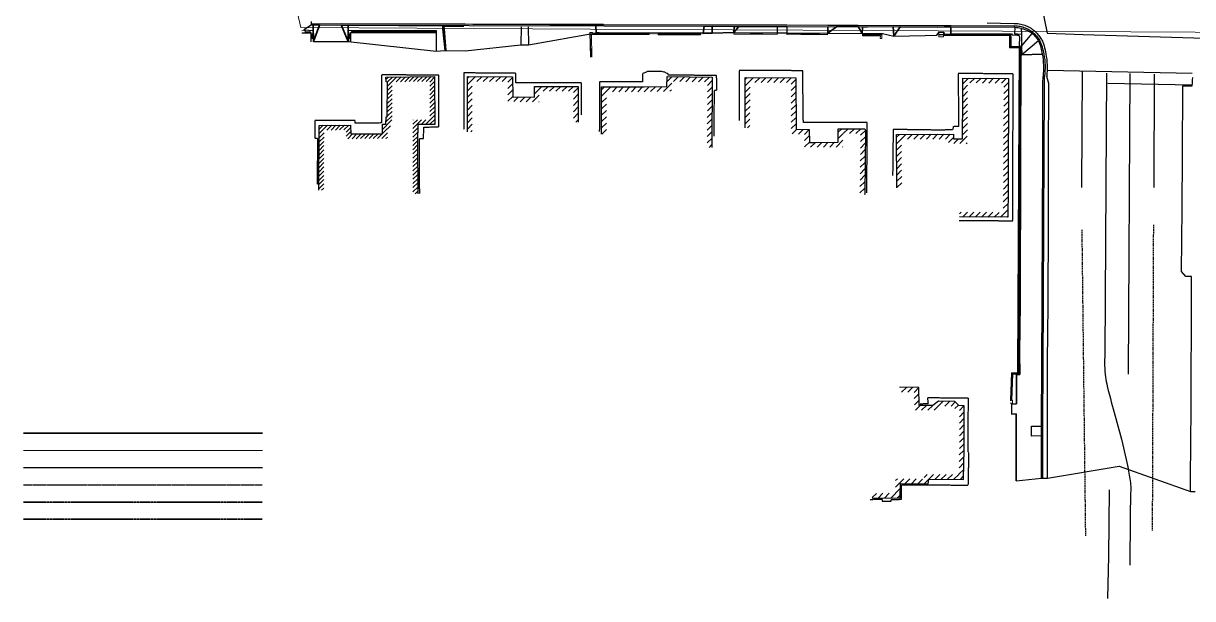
# Model space of a CAD drawing. Header units: feet. Extents: x 6436041 to 6436882, y 1883629 to 1884290.
# Drawn here: x 6436041.2 to 6436530.2, y 1883629.3 to 1883869.9 of the extents above; entities that cross this region are included whole.
import ezdxf
from ezdxf.lldxf.tags import DXFTag

# ---------------------------------------------------------------- set-up
doc = ezdxf.new("R2010")
doc.units = ezdxf.units.FT
doc.header["$MEASUREMENT"] = 0
for name, pattern in [('CENTER', [1, 0.625, -0.125, 0.125, -0.125]), ('DASHED', [0.75, 0.5, -0.25]), ('DASHED2', [0.375, 0.25, -0.125]), ('PHANTOM2', [1.25, 0.625, -0.125, 0.125, -0.125, 0.125, -0.125])]:
    doc.linetypes.add(name, pattern=pattern)
for name, color, linetype, lineweight in [('V-DETL-PATT-BLDG-', 253, 'Continuous', 13), ('VB-BNDY-PRCL-LINE-', 253, 'PHANTOM2', 35), ('VB-RWAY-CNTR-LINE-', 253, 'CENTER', 25), ('VB-RWAY-LINE-', 253, 'PHANTOM2', 35), ('VF-BLDG-LINE-', 253, 'Continuous', 25), ('VF-BLDG-OVHD-LINE-', 253, 'DASHED2', 25), ('VF-ELEC-OVHD-LINE-', 253, 'OVERHEADELECTRIC', 15), ('VF-FENC-LINE-', 253, 'FENCE', 25), ('VF-PVMT-EDGE-LINE-', 253, 'EDGEOFPAVEMENT', 35), ('VF-ROAD-DRIV-LINE-', 253, 'Continuous', 35), ('VF-ROAD-STRP-WHIT-DASH-LINE-', 253, 'DASHED', 25), ('VF-ROAD-STRP-WHIT-LINE-', 253, 'Continuous', 25), ('VF-ROAD-STRP-YELO-LINE-', 253, 'Continuous', 25), ('VF-SSWR-GEOP-LINE-QLB-', 253, 'SEWER', 15), ('VF-TOPO-CONC-EDGE-LINE-', 253, 'Continuous', 25), ('VF-TOPO-CONC-GTFL-LINE-', 253, 'Continuous', 25), ('VF-TOPO-CONC-LIPG-LINE-', 253, 'Continuous', 25), ('VF-TOPO-CONC-SWLK-LINE-', 253, 'Continuous', 25), ('VF-TOPO-CONC-TBCB-LINE-', 253, 'Continuous', 25), ('VF-TOPO-CONC-TBWK-LINE-', 253, 'Continuous', 35), ('VF-TOPO-CONC-WALL-LINE-', 253, 'Continuous', 9)]:
    doc.layers.add(name, color=color, linetype=linetype, lineweight=lineweight)
doc.layers.add('VF-TINN-DSRF-BNDY-', color=253, linetype='Continuous', lineweight=25, plot=False)
doc.styles.get("Standard").update_dxf_attribs({"font": 'arial.ttf'})
tags = doc.linetypes.add('EDGEOFPAVEMENT', pattern='A,1,-0.03,["EP",Standard,S=0.08,R=0,X=0,Y=-0.04],-0.16,1', length=2.19).pattern_tags.tags
tags[6] = DXFTag(74, 10)
tags = doc.linetypes.add('FENCE', pattern='A,0.5,-0.03,["X",Standard,S=0.08,R=0,X=0,Y=-0.04],-0.08,0.5', length=1.11).pattern_tags.tags
tags[6] = DXFTag(74, 10)
tags = doc.linetypes.add('OVERHEADELECTRIC', pattern='A,1,-0.03,["OE",Standard,S=0.08,R=0,X=0,Y=-0.04],-0.16,1', length=2.19).pattern_tags.tags
tags[6] = DXFTag(74, 10)
tags = doc.linetypes.add('SEWER', pattern='A,1,-0.03,["SS",Standard,S=0.08,R=0,X=0,Y=-0.04],-0.16,1', length=2.19).pattern_tags.tags
tags[6] = DXFTag(74, 10)
pattern_1 = [(45, (0, 0), (-1.3258252147, 1.3258252147), [])]

msp = doc.modelspace()

# ---------------------------------------------------------------- hatches: boundary and pattern name
at = {"layer": 'V-DETL-PATT-BLDG-'}
h = msp.add_hatch(color=256, dxfattribs=at)
h.dxf.hatch_style = 1
h.paths.add_polyline_path([(6436325.52, 1883865.85), (6436325.52, 1883865.18), (6436282.03, 1883865.22), (6436282.04, 1883865.89)])
h = msp.add_hatch(dxfattribs=at)
h.set_pattern_fill('ANSI31', color=256, scale=10)
h.set_pattern_definition([(45, (0, 0), (-0.88388347648, 0.88388347648), [])])
h.paths.add_polyline_path([(6436166.91, 1883825.24), (6436176.08, 1883825.3), (6436176.19, 1883821.64), (6436193.41, 1883821.68), (6436193.38, 1883825.8), (6436194.59, 1883825.85), (6436194.75, 1883828.94), (6436195.33, 1883829.01), (6436195.39, 1883845.44), (6436211.15, 1883845.59), (6436211.2, 1883829.57), (6436204.13, 1883829.5), (6436204.06, 1883820.26), (6436204.12, 1883798.55), (6436206.12, 1883798.55), (6436206.06, 1883820.26), (6436206.12, 1883827.52), (6436213.21, 1883827.58), (6436213.15, 1883847.61), (6436192.77, 1883847.42), (6436192.87, 1883845.38), (6436193.39, 1883845.22), (6436193.33, 1883830.8), (6436192.84, 1883830.74), (6436192.69, 1883827.78), (6436191.37, 1883827.73), (6436191.39, 1883823.68), (6436178.13, 1883823.64), (6436178.03, 1883827.32), (6436164.92, 1883827.23), (6436164.79, 1883800.09), (6436166.79, 1883800.08)])
h = msp.add_hatch(dxfattribs=at)
h.set_pattern_fill('ANSI31', color=256, scale=15)
h.set_pattern_definition(pattern_1)
h.paths.add_polyline_path([(6436273.27, 1883843.48), (6436254.87, 1883843.5), (6436254.9, 1883839), (6436245.82, 1883839.14), (6436245.72, 1883847.54), (6436226.89, 1883847.6), (6436226.86, 1883824.46), (6436228.86, 1883824.46), (6436228.88, 1883845.6), (6436243.75, 1883845.55), (6436243.84, 1883837.17), (6436256.92, 1883836.97), (6436256.88, 1883841.49), (6436271.26, 1883841.48), (6436271.2, 1883828.56), (6436273.2, 1883828.55)])
h = msp.add_hatch(dxfattribs=at)
h.set_pattern_fill('ANSI31', color=256, scale=15)
h.set_pattern_definition(pattern_1)
h.paths.add_polyline_path([(6436329.31, 1883847.32), (6436310.41, 1883847.61), (6436310.3, 1883843.44), (6436300.86, 1883843.27), (6436283.01, 1883843.28), (6436282.99, 1883823.52), (6436284.99, 1883823.51), (6436285.01, 1883841.28), (6436300.88, 1883841.27), (6436312.26, 1883841.48), (6436312.36, 1883845.58), (6436327.3, 1883845.35), (6436327.16, 1883818.03), (6436329.16, 1883818.02)])
h = msp.add_hatch(dxfattribs=at)
h.set_pattern_fill('ANSI31', color=256, scale=15)
h.set_pattern_definition(pattern_1)
h.paths.add_polyline_path([(6436345.1, 1883845.19), (6436362.28, 1883845.09), (6436362.36, 1883823.63), (6436367.84, 1883823.52), (6436367.91, 1883818.06), (6436372, 1883818.11), (6436383.91, 1883818.13), (6436383.95, 1883823.78), (6436391.33, 1883823.77), (6436391.03, 1883798.26), (6436393.03, 1883798.23), (6436393.35, 1883825.25), (6436393.06, 1883825.77), (6436381.97, 1883825.79), (6436381.93, 1883820.13), (6436371.99, 1883820.11), (6436369.89, 1883820.09), (6436369.82, 1883825.48), (6436364.35, 1883825.59), (6436364.27, 1883847.08), (6436343.11, 1883847.2), (6436343.05, 1883826.15), (6436345.05, 1883826.15)])
h = msp.add_hatch(dxfattribs=at)
h.set_pattern_fill('ANSI31', color=256, scale=15)
h.set_pattern_definition(pattern_1)
h.paths.add_polyline_path([(6436453.03, 1883800.47), (6436453.24, 1883846.86), (6436434.08, 1883846.99), (6436434.1, 1883838.54), (6436433.95, 1883821.55), (6436430.18, 1883821.62), (6436430.25, 1883823.49), (6436406.4, 1883823.44), (6436406.55, 1883801.02), (6436408.55, 1883801.03), (6436408.42, 1883821.44), (6436428.17, 1883821.48), (6436428.1, 1883819.65), (6436435.93, 1883819.52), (6436436.1, 1883838.53), (6436436.08, 1883844.98), (6436451.23, 1883844.88), (6436451.03, 1883800.48), (6436450.96, 1883790.81), (6436432.68, 1883790.93), (6436432.66, 1883788.93), (6436452.94, 1883788.8)])
h = msp.add_hatch(dxfattribs=at)
h.set_pattern_fill('ANSI31', color=256, scale=15)
h.set_pattern_definition(pattern_1)
h.paths.add_polyline_path([(6436407.95, 1883677.4), (6436419.63, 1883677.23), (6436419.83, 1883679.23), (6436434.23, 1883679.13), (6436434.41, 1883679.25), (6436434.65, 1883691.44), (6436434.71, 1883709.85), (6436432.36, 1883710.04), (6436430.69, 1883711.74), (6436423.89, 1883711.85), (6436421.53, 1883710.07), (6436415.81, 1883710.1), (6436415.69, 1883717.51), (6436407.69, 1883717.65), (6436407.65, 1883715.65), (6436413.72, 1883715.54), (6436413.85, 1883708.1), (6436422.19, 1883708.07), (6436424.54, 1883709.84), (6436429.84, 1883709.75), (6436431.46, 1883708.11), (6436432.71, 1883708.01), (6436432.65, 1883691.46), (6436432.45, 1883681.14), (6436418.01, 1883681.24), (6436417.82, 1883679.26), (6436405.99, 1883679.43), (6436405.87, 1883673.33), (6436396.19, 1883673.28), (6436396.2, 1883671.28), (6436407.83, 1883671.35)])

# ---------------------------------------------------------------- linework, layer by layer
at = {"layer": 'VB-BNDY-PRCL-LINE-'}
msp.add_line((6436041.16, 1883669.66), (6436141.16, 1883669.66), dxfattribs=at)
at = {"layer": 'VB-RWAY-CNTR-LINE-'}
msp.add_line((6436041.16, 1883676.86), (6436141.16, 1883676.86), dxfattribs=at)
at = {"layer": 'VB-RWAY-LINE-'}
msp.add_line((6436041.16, 1883662.46), (6436141.16, 1883662.46), dxfattribs=at)
at = {"layer": 'VF-BLDG-LINE-'}
for points in [[(6436164.79, 1883800.09), (6436164.92, 1883827.23), (6436178.03, 1883827.32), (6436178.13, 1883823.64), (6436191.39, 1883823.68), (6436191.37, 1883827.73), (6436192.69, 1883827.78), (6436192.84, 1883830.74), (6436193.33, 1883830.8), (6436193.39, 1883845.22), (6436192.87, 1883845.38), (6436192.77, 1883847.42), (6436213.15, 1883847.61), (6436213.21, 1883827.58), (6436206.12, 1883827.52), (6436206.06, 1883820.26), (6436206.12, 1883798.55)], [(6436226.86, 1883824.46), (6436226.89, 1883847.6), (6436245.72, 1883847.54), (6436245.82, 1883839.14), (6436254.9, 1883839), (6436254.87, 1883843.5), (6436273.27, 1883843.48), (6436273.2, 1883828.55)], [(6436282.99, 1883823.52), (6436283.01, 1883843.28), (6436300.86, 1883843.27), (6436310.3, 1883843.44), (6436310.41, 1883847.61), (6436329.31, 1883847.32), (6436329.16, 1883818.02)], [(6436343.05, 1883826.15), (6436343.11, 1883847.2), (6436364.27, 1883847.08), (6436364.35, 1883825.59), (6436369.82, 1883825.48), (6436369.89, 1883820.09), (6436371.99, 1883820.11), (6436381.93, 1883820.13), (6436381.97, 1883825.79), (6436393.06, 1883825.77), (6436393.35, 1883825.25), (6436393.03, 1883798.23)], [(6436406.55, 1883801.02), (6436406.4, 1883823.44), (6436430.25, 1883823.49), (6436430.18, 1883821.62), (6436433.95, 1883821.55), (6436434.1, 1883838.54), (6436434.08, 1883846.99), (6436453.24, 1883846.86), (6436453.03, 1883800.47), (6436452.94, 1883788.8), (6436432.66, 1883788.93)], [(6436396.2, 1883671.28), (6436407.83, 1883671.35), (6436407.95, 1883677.4), (6436419.63, 1883677.23), (6436419.83, 1883679.23), (6436434.23, 1883679.13), (6436434.41, 1883679.25), (6436434.65, 1883691.44), (6436434.71, 1883709.85), (6436432.36, 1883710.04), (6436430.69, 1883711.74), (6436423.89, 1883711.85), (6436421.53, 1883710.07), (6436415.81, 1883710.1), (6436415.69, 1883717.51), (6436407.69, 1883717.65)]]:
    msp.add_lwpolyline(points, dxfattribs=at)
at = {"layer": 'VF-BLDG-OVHD-LINE-', "ltscale": 0.6, "flags": 128}
for points in [[(6436206.91, 1883798.7), (6436206.88, 1883821.72), (6436208.52, 1883821.69), (6436208.65, 1883826.5), (6436214.91, 1883826.58), (6436214.88, 1883848.19), (6436190.88, 1883848.36), (6436190.89, 1883828.21), (6436179.92, 1883828.17), (6436179.86, 1883829.26), (6436163, 1883829.26), (6436163.05, 1883821.87), (6436164.16, 1883821.82), (6436164.05, 1883802.45)], [(6436274.62, 1883831.63), (6436274.64, 1883844.98), (6436247.19, 1883845.05), (6436247.17, 1883849.06), (6436225.41, 1883849.14), (6436225.43, 1883825.45)], [(6436330.09, 1883822.69), (6436330.18, 1883841.97), (6436331.17, 1883841.91), (6436331.12, 1883848.04), (6436310.89, 1883848.27), (6436310.94, 1883848.68), (6436308.84, 1883849.67), (6436302.35, 1883849.81), (6436300.18, 1883848.86), (6436300.13, 1883845.39), (6436295.64, 1883845.36), (6436282.13, 1883845.38), (6436282.12, 1883840.53), (6436282.05, 1883824.6)], [(6436393.93, 1883798.93), (6436394.12, 1883828.4), (6436367.39, 1883828.4), (6436367.11, 1883850.08), (6436340.58, 1883850.18), (6436340.5, 1883829.26)], [(6436432.55, 1883787.44), (6436454.97, 1883787.32), (6436455.13, 1883847.79), (6436455.13, 1883848.77), (6436454.18, 1883848.77), (6436432.1, 1883848.91), (6436432.35, 1883826.76), (6436430.01, 1883826.67), (6436429.93, 1883825.42), (6436425.23, 1883825.22), (6436404.88, 1883825.5), (6436404.88, 1883820.1), (6436404.72, 1883806.21)], [(6436395.34, 1883670.76), (6436400.45, 1883670.87), (6436400.32, 1883669.96), (6436404.11, 1883670.06), (6436404.07, 1883670.74), (6436408.46, 1883670.8), (6436408.48, 1883676.82), (6436411.14, 1883676.82), (6436422.76, 1883676.87), (6436436.19, 1883676.68), (6436436.39, 1883677.09), (6436436.42, 1883678.78), (6436436.65, 1883689.87), (6436436.26, 1883691.13), (6436436.43, 1883713.14), (6436419.28, 1883713.19), (6436419.56, 1883710.72), (6436416.11, 1883710.63)]]:
    msp.add_lwpolyline(points, dxfattribs=at)
at = {"layer": 'VF-ELEC-OVHD-LINE-'}
msp.add_line((6436041.16, 1883691.26), (6436141.16, 1883691.26), dxfattribs=at)
at = {"layer": 'VF-ELEC-OVHD-LINE-', "ltscale": 0.6, "elevation": 705.9}
msp.add_lwpolyline([(6436146.56, 1883913.86), (6436157.19, 1883868.15), (6436278.4, 1883867.48), (6436396.92, 1883866.88), (6436558.12, 1883866.06), (6436786.81, 1883865.28), (6436787.01, 1884045.29)], dxfattribs=at)
at = {"layer": 'VF-FENC-LINE-'}
msp.add_line((6436041.16, 1883684.06), (6436141.16, 1883684.06), dxfattribs=at)
at = {"layer": 'VF-PVMT-EDGE-LINE-'}
for p, q in [((6436429.07, 1883868.45), (6436429.06, 1883865.48)), ((6436041.16, 1883698.46), (6436141.16, 1883698.46))]:
    msp.add_line(p, q, dxfattribs=at)
for points in [[(6436225.35, 1883868.72), (6436218.31, 1883868.66), (6436217.05, 1883868.65)], [(6436217.05, 1883868.65), (6436217.11, 1883867.62), (6436217.91, 1883858.56)]]:
    msp.add_lwpolyline(points, dxfattribs=at)
at = {"layer": 'VF-ROAD-DRIV-LINE-'}
for p, q in [((6436162.44, 1883862.23, 667.54), (6436162.33, 1883869.11, 667.04)), ((6436165.02, 1883869.08, 666.62), (6436162.44, 1883862.23, 667.54)), ((6436174.23, 1883868.99), (6436176.96, 1883862.26, 667.38)), ((6436176.96, 1883862.26, 667.38), (6436176.96, 1883868.98, 667.38))]:
    msp.add_line(p, q, dxfattribs=at)
for points in [[(6436325.85, 1883868.65), (6436325.52, 1883865.85), (6436329.3, 1883865.81), (6436329.24, 1883868.68)], [(6436338.42, 1883868.63), (6436338.36, 1883866.13), (6436340.36, 1883868.64)], [(6436377.63, 1883868.48), (6436377.63, 1883865.74), (6436381.35, 1883868.59)], [(6436390.27, 1883868.57), (6436392.01, 1883865.62), (6436392.14, 1883868.45)], [(6436404.93, 1883868.51), (6436405.17, 1883864.55), (6436407.86, 1883868.43)]]:
    msp.add_lwpolyline(points, dxfattribs=at)
at = {"layer": 'VF-ROAD-STRP-WHIT-DASH-LINE-'}
for p, q in [((6436485.5, 1883655.5), (6436483.98, 1883783.73)), ((6436513.78, 1883785.58), (6436513.3, 1883657.81))]:
    msp.add_line(p, q, dxfattribs=at)
at = {"layer": 'VF-ROAD-STRP-WHIT-LINE-'}
for p, q in [((6436530, 1883848.88), (6436469.44, 1883850.19)), ((6436483.8, 1883801.22), (6436484.16, 1883849.55)), ((6436503.96, 1883848.89), (6436503.28, 1883723.17)), ((6436514.12, 1883801.23), (6436514.26, 1883848.63)), ((6436529.82, 1883844.07), (6436494.72, 1883844.75))]:
    msp.add_line(p, q, dxfattribs=at)
msp.add_lwpolyline([(6436448.56, 1883967.94), (6436453.3, 1883944.64), (6436459.99, 1883911.44), (6436469.31, 1883865.83), (6436484.43, 1883865.29), (6436535.31, 1883863.75), (6436537.54, 1883880.55), (6436539.6, 1883901.56), (6436541.27, 1883918.13)], dxfattribs=at)
at = {"layer": 'VF-ROAD-STRP-YELO-LINE-'}
for points in [[(6436494.15, 1883849.05), (6436493.5, 1883731.56), (6436493.43, 1883730.36), (6436493.39, 1883729.16), (6436493.38, 1883727.95), (6436493.39, 1883726.75), (6436493.44, 1883725.55), (6436493.53, 1883724.34), (6436493.64, 1883723.15), (6436493.78, 1883721.95), (6436493.92, 1883721), (6436494.09, 1883720.06), (6436494.28, 1883719.12), (6436494.49, 1883718.18), (6436494.94, 1883716.31), (6436495.41, 1883714.45), (6436495.78, 1883712.99), (6436496.17, 1883711.53), (6436496.57, 1883710.07), (6436496.99, 1883708.62), (6436500.41, 1883696.02), (6436502.4, 1883687.42), (6436502.68, 1883686.19), (6436502.94, 1883684.97), (6436503.19, 1883683.74), (6436503.41, 1883682.5), (6436503.71, 1883680.92), (6436503.98, 1883679.33), (6436504.1, 1883678.53), (6436504.2, 1883677.73), (6436504.28, 1883676.93), (6436504.32, 1883676.13), (6436504.33, 1883675.5), (6436504.32, 1883674.88), (6436504.31, 1883674.25), (6436504.28, 1883673.63), (6436504.02, 1883663.14), (6436503.93, 1883643.24)], [(6436495.29, 1883674.75), (6436495.03, 1883647.04), (6436494.66, 1883629.26)]]:
    msp.add_lwpolyline(points, dxfattribs=at)
at = {"layer": 'VF-SSWR-GEOP-LINE-QLB-', "ltscale": 0.6}
msp.add_lwpolyline([(6436110.65, 1883900.56), (6436398.89, 1883900.53, -0.143742), (6436590.3, 1883852.16)], format="xyb", dxfattribs=at)
at = {"layer": 'VF-TINN-DSRF-BNDY-'}
msp.add_lwpolyline([(6436161.57, 1883870.65), (6436161.46, 1883869.7), (6436161.54, 1883869.12), (6436158.43, 1883867.19), (6436162.36, 1883866.85), (6436162.44, 1883862.23), (6436176.96, 1883862.26), (6436213.74, 1883858.25), (6436217.48, 1883858.51), (6436217.91, 1883858.56), (6436225.95, 1883858.33), (6436249.29, 1883860.87), (6436252.47, 1883860.86), (6436280.67, 1883865.89), (6436282.04, 1883865.89), (6436325.52, 1883865.85), (6436329.3, 1883865.81), (6436338.36, 1883866.13), (6436356.38, 1883865.95), (6436360.58, 1883865.92), (6436377.63, 1883865.74), (6436392.01, 1883865.62), (6436400.52, 1883865.67), (6436405.17, 1883864.55), (6436418.37, 1883864.86), (6436423.21, 1883864.99), (6436424.18, 1883866.22), (6436426.1, 1883866.26), (6436426.3, 1883865.41), (6436429.06, 1883865.48), (6436454.45, 1883865.48), (6436454.75, 1883865.02), (6436456.98, 1883864.96), (6436457.61, 1883864.67), (6436457.73, 1883864.14), (6436457.7, 1883860.59), (6436458.22, 1883860.3), (6436458.34, 1883856.77), (6436458.16, 1883814.21), (6436458.07, 1883752.57), (6436457.74, 1883732.15), (6436457.89, 1883722.97), (6436456.52, 1883722.86), (6436456.56, 1883715.34), (6436456.58, 1883710.7), (6436454.47, 1883710.58), (6436454.44, 1883706.35), (6436456.42, 1883706.59), (6436456.45, 1883678.53), (6436466.98, 1883679.71), (6436467.55, 1883679.69), (6436469.49, 1883679.62), (6436499.43, 1883684.67), (6436529.31, 1883674.04), (6436531.33, 1883674.03)], dxfattribs=at)
at = {"layer": 'VF-TOPO-CONC-EDGE-LINE-'}
for p, q in [((6436249.33, 1883868.4), (6436249.29, 1883860.87)), ((6436252.31, 1883868.42), (6436252.47, 1883860.86)), ((6436356.38, 1883868.57), (6436356.38, 1883865.95)), ((6436360.58, 1883865.92), (6436360.58, 1883868.52)), ((6436458.53, 1883867.81), (6436458.56, 1883865.37)), ((6436458.69, 1883860.38), (6436463.11, 1883865.64)), ((6436467.29, 1883856.96), (6436458.78, 1883856.78))]:
    msp.add_line(p, q, dxfattribs=at)
for points in [[(6436455.79, 1883868.24), (6436455.75, 1883865.52), (6436456.9, 1883865.45), (6436458.56, 1883865.37), (6436458.69, 1883860.38), (6436458.78, 1883856.78), (6436458.34, 1883856.77)], [(6436465.69, 1883862.51), (6436458.78, 1883856.78), (6436467.29, 1883856.96)], [(6436467, 1883697.29), (6436462.8, 1883697.23), (6436462.81, 1883701.35), (6436466.98, 1883701.33)]]:
    msp.add_lwpolyline(points, dxfattribs=at)
at = {"layer": 'VF-TOPO-CONC-GTFL-LINE-'}
for points in [[(6436283.86, 1883869.42), (6436261.34, 1883869.39), (6436229.2, 1883869.46), (6436225.89, 1883869.52), (6436218.3, 1883869.53), (6436215.16, 1883869.49), (6436198.14, 1883869.54), (6436177.16, 1883869.58), (6436174.27, 1883869.64), (6436164.96, 1883869.61), (6436161.46, 1883869.7)], [(6436283.86, 1883869.42), (6436329.2, 1883869.28), (6436338.49, 1883869.25), (6436340.53, 1883869.28), (6436342.91, 1883869.3), (6436360.43, 1883869.24), (6436377.67, 1883869.11), (6436381.18, 1883869.09), (6436390.3, 1883869.08), (6436407.77, 1883869.03), (6436423.33, 1883868.93), (6436426.29, 1883869.03), (6436429.16, 1883869.06), (6436455.4, 1883868.91), (6436455.93, 1883868.91), (6436456.47, 1883868.88), (6436457, 1883868.83), (6436457.54, 1883868.75), (6436458.07, 1883868.65), (6436458.6, 1883868.52), (6436459.13, 1883868.37), (6436459.65, 1883868.2), (6436460.16, 1883868.01), (6436460.66, 1883867.79), (6436461.15, 1883867.56), (6436461.63, 1883867.3), (6436462.1, 1883867.03), (6436462.55, 1883866.73), (6436462.98, 1883866.42), (6436463.4, 1883866.09), (6436463.79, 1883865.74), (6436464.17, 1883865.38), (6436464.54, 1883865), (6436464.88, 1883864.6), (6436465.21, 1883864.19), (6436465.53, 1883863.76), (6436465.82, 1883863.33), (6436466.1, 1883862.88), (6436466.29, 1883862.55), (6436466.47, 1883862.21), (6436466.63, 1883861.86), (6436466.78, 1883861.51), (6436467.05, 1883860.79), (6436467.28, 1883860.05), (6436467.47, 1883859.3), (6436467.65, 1883858.54), (6436467.96, 1883857.03), (6436468.16, 1883855.88), (6436468.32, 1883854.72), (6436468.42, 1883853.56), (6436468.48, 1883852.39), (6436468.48, 1883851.21), (6436468.44, 1883850.04), (6436468.35, 1883848.88), (6436468.21, 1883847.72)], [(6436467.72, 1883728.49), (6436467.86, 1883752.55), (6436467.94, 1883787.88), (6436468.11, 1883813.98), (6436468.23, 1883844.73), (6436468.21, 1883847.72)], [(6436467.55, 1883679.69), (6436467.57, 1883701.2), (6436467.72, 1883728.49)]]:
    msp.add_lwpolyline(points, dxfattribs=at)
at = {"layer": 'VF-TOPO-CONC-LIPG-LINE-'}
for points in [[(6436444.2, 1883870.05), (6436455.41, 1883869.84), (6436455.98, 1883869.84), (6436456.56, 1883869.81), (6436457.13, 1883869.76), (6436457.71, 1883869.68), (6436458.28, 1883869.57), (6436458.85, 1883869.43), (6436459.41, 1883869.28), (6436459.97, 1883869.09), (6436460.52, 1883868.89), (6436461.06, 1883868.66), (6436461.59, 1883868.4), (6436462.11, 1883868.13), (6436462.61, 1883867.83), (6436463.09, 1883867.52), (6436463.55, 1883867.18), (6436464, 1883866.82), (6436464.4, 1883866.46), (6436464.79, 1883866.09), (6436465.16, 1883865.7), (6436465.52, 1883865.29), (6436465.85, 1883864.87), (6436466.18, 1883864.44), (6436466.48, 1883863.99), (6436466.77, 1883863.54), (6436466.98, 1883863.18), (6436467.17, 1883862.81), (6436467.35, 1883862.44), (6436467.51, 1883862.06), (6436467.81, 1883861.28), (6436468.06, 1883860.48), (6436468.27, 1883859.66), (6436468.46, 1883858.84), (6436468.8, 1883857.2), (6436469.01, 1883856.03), (6436469.17, 1883854.84), (6436469.29, 1883853.65), (6436469.36, 1883852.46), (6436469.38, 1883851.26), (6436469.35, 1883850.07), (6436469.28, 1883848.88), (6436469.16, 1883847.69)], [(6436469.56, 1883728.53), (6436469.72, 1883752.07), (6436469.9, 1883787.89), (6436469.93, 1883813.99), (6436470.12, 1883844.79), (6436469.16, 1883847.69)], [(6436529.56, 1883720.84), (6436529.71, 1883744.24), (6436529.73, 1883764.01), (6436527.39, 1883764.04), (6436525.48, 1883766.09), (6436525.8, 1883792.34), (6436525.9, 1883814.74), (6436526.07, 1883843.72), (6436530.04, 1883843.73), (6436530.09, 1883844.9), (6436530.19, 1883846.07), (6436530.34, 1883847.23)], [(6436469.49, 1883679.62), (6436469.52, 1883701.28), (6436469.56, 1883728.53)], [(6436529.31, 1883674.04), (6436529.39, 1883699.71), (6436529.57, 1883703.63), (6436529.56, 1883720.84)]]:
    msp.add_lwpolyline(points, dxfattribs=at)
at = {"layer": 'VF-TOPO-CONC-SWLK-LINE-'}
for points in [[(6436158.43, 1883867.19), (6436162.36, 1883866.85), (6436162.44, 1883862.23), (6436176.96, 1883862.26), (6436176.97, 1883866.86), (6436205.03, 1883866.98), (6436213.75, 1883866.94), (6436213.74, 1883858.25)], [(6436454.47, 1883710.58), (6436456.58, 1883710.7), (6436456.56, 1883715.34), (6436456.52, 1883722.86), (6436457.89, 1883722.97)], [(6436456.45, 1883678.53), (6436456.42, 1883706.59), (6436454.44, 1883706.35)]]:
    msp.add_lwpolyline(points, dxfattribs=at)
at = {"layer": 'VF-TOPO-CONC-TBCB-LINE-'}
for points in [[(6436284.06, 1883868.8), (6436261.36, 1883868.83), (6436229.27, 1883868.76), (6436225.8, 1883868.93), (6436218.34, 1883868.92), (6436215.11, 1883868.87), (6436198.16, 1883868.91), (6436177.13, 1883869), (6436174.23, 1883868.99), (6436165.02, 1883869.08), (6436161.54, 1883869.12)], [(6436216.43, 1883868.59), (6436216.52, 1883867.55), (6436217.48, 1883858.51)], [(6436284.06, 1883868.8), (6436325.85, 1883868.65), (6436329.24, 1883868.68), (6436338.42, 1883868.63), (6436340.36, 1883868.64), (6436342.98, 1883868.63), (6436356.38, 1883868.57), (6436360.58, 1883868.52), (6436377.63, 1883868.48), (6436381.35, 1883868.59), (6436390.27, 1883868.57), (6436392.14, 1883868.45), (6436394.24, 1883868.47), (6436404.93, 1883868.51), (6436407.86, 1883868.43), (6436423.53, 1883868.29), (6436426.35, 1883868.41), (6436429.07, 1883868.45), (6436455.79, 1883868.24), (6436456.48, 1883868.18), (6436457.17, 1883868.09), (6436457.85, 1883867.97), (6436458.53, 1883867.81), (6436459.14, 1883867.64), (6436459.75, 1883867.44), (6436460.35, 1883867.22), (6436460.94, 1883866.97), (6436461.52, 1883866.68), (6436462.07, 1883866.37), (6436462.61, 1883866.02), (6436463.11, 1883865.64), (6436463.49, 1883865.31), (6436463.86, 1883864.95), (6436464.21, 1883864.58), (6436464.54, 1883864.19), (6436464.85, 1883863.79), (6436465.15, 1883863.37), (6436465.43, 1883862.95), (6436465.69, 1883862.51), (6436465.86, 1883862.19), (6436466.02, 1883861.87), (6436466.16, 1883861.54), (6436466.29, 1883861.2), (6436466.52, 1883860.52), (6436466.72, 1883859.82), (6436466.88, 1883859.11), (6436467.02, 1883858.39), (6436467.29, 1883856.96), (6436467.48, 1883855.82), (6436467.63, 1883854.67), (6436467.74, 1883853.51), (6436467.8, 1883852.35), (6436467.82, 1883851.19), (6436467.8, 1883850.03), (6436467.73, 1883848.87), (6436467.62, 1883847.72)], [(6436454.75, 1883865.02), (6436456.98, 1883864.96), (6436457.33, 1883864.9), (6436457.61, 1883864.67), (6436457.73, 1883864.14), (6436457.7, 1883860.59)], [(6436467.1, 1883728.44), (6436467.24, 1883752.6), (6436467.41, 1883787.74), (6436467.49, 1883814.13), (6436467.57, 1883844.85), (6436467.62, 1883847.72)], [(6436466.98, 1883679.71), (6436467, 1883697.29), (6436466.98, 1883701.33), (6436467.1, 1883728.44)]]:
    msp.add_lwpolyline(points, dxfattribs=at)
at = {"layer": 'VF-TOPO-CONC-TBWK-LINE-'}
for points in [[(6436282.04, 1883865.89), (6436280.67, 1883865.89), (6436280.65, 1883868.78)], [(6436282.04, 1883865.89), (6436325.52, 1883865.85), (6436329.3, 1883865.81), (6436338.36, 1883866.13)]]:
    msp.add_lwpolyline(points, dxfattribs=at)
at = {"layer": 'VF-TOPO-CONC-WALL-LINE-'}
for p, q in [((6436302.89, 1883865.79), (6436302.89, 1883865.19)), ((6436324.36, 1883865.73), (6436306.68, 1883865.73)), ((6436306.68, 1883865.73), (6436306.68, 1883865.13)), ((6436324.36, 1883865.13), (6436306.68, 1883865.13)), ((6436324.36, 1883865.73), (6436324.36, 1883865.13)), ((6436356.38, 1883865.78), (6436338.34, 1883865.98)), ((6436338.34, 1883865.98), (6436338.34, 1883865.38)), ((6436356.37, 1883865.18), (6436338.34, 1883865.38)), ((6436356.38, 1883865.78), (6436356.37, 1883865.18)), ((6436399.59, 1883864.65), (6436392.11, 1883864.71)), ((6436399.58, 1883863.57), (6436400.18, 1883863.57)), ((6436454.41, 1883723.72), (6436453.97, 1883712.31)), ((6436454.95, 1883723.11), (6436454.57, 1883712.55)), ((6436454.88, 1883712.22), (6436454.56, 1883712.24))]:
    msp.add_line(p, q, dxfattribs=at)
at = {"layer": 'VF-TOPO-CONC-WALL-LINE-', "flags": 128}
for points in [[(6436162.37, 1883862.2), (6436162.41, 1883863.5), (6436161.96, 1883863.53), (6436161.94, 1883865.47), (6436162.39, 1883865.49), (6436162.36, 1883866.85), (6436161.06, 1883866.82), (6436161.05, 1883866.42), (6436159.08, 1883866.41), (6436159.05, 1883866.85), (6436157.65, 1883866.82)], [(6436213.79, 1883866.5), (6436178.46, 1883866.47), (6436178.44, 1883866.85), (6436176.97, 1883866.86), (6436177.04, 1883865.52), (6436177.47, 1883865.54), (6436177.46, 1883863.58), (6436177.08, 1883863.57), (6436177.07, 1883862.21)], [(6436426.03, 1883865.43), (6436426.05, 1883866.26), (6436424.1, 1883866.31), (6436424.08, 1883864.31)], [(6436161.37, 1883862.2), (6436161.33, 1883865.83), (6436157.65, 1883865.79)], [(6436213.79, 1883865.9), (6436178.07, 1883865.87), (6436178.05, 1883862.21)], [(6436302.89, 1883865.79), (6436279.13, 1883865.86), (6436279.13, 1883866.03), (6436278.14, 1883866.04), (6436278.29, 1883855.75)], [(6436302.89, 1883865.19), (6436278.75, 1883865.26), (6436278.89, 1883855.76)], [(6436377.49, 1883865.08), (6436377.52, 1883865.65), (6436360.43, 1883865.84), (6436360.43, 1883865.21)], [(6436377.49, 1883865.08), (6436360.43, 1883865.21)], [(6436400.18, 1883863.57), (6436400.19, 1883865.51), (6436392.13, 1883865.59), (6436392.11, 1883864.71)], [(6436392.71, 1883864.7), (6436392.71, 1883864.7)], [(6436399.58, 1883863.57), (6436399.59, 1883864.65)], [(6436426.01, 1883864.3), (6436424.08, 1883864.31)], [(6436426.01, 1883864.3), (6436426.02, 1883864.83)], [(6436453.96, 1883712), (6436454.41, 1883723.72), (6436454.41, 1883723.72), (6436456.97, 1883723.66), (6436456.99, 1883724.6), (6436457.61, 1883859.66), (6436453.65, 1883859.63), (6436453.65, 1883863.67), (6436453.59, 1883864.71), (6436444.83, 1883864.78), (6436426.02, 1883864.83)], [(6436453.92, 1883710.98), (6436454.89, 1883710.95), (6436454.88, 1883712.22), (6436454.56, 1883712.24), (6436454.95, 1883723.11), (6436454.95, 1883723.11), (6436457.8, 1883723.05), (6436457.77, 1883724.87), (6436457.6, 1883724.87), (6436458.21, 1883860.26), (6436454.25, 1883860.24), (6436454.25, 1883863.68), (6436454.16, 1883865.3), (6436444.83, 1883865.38), (6436426.03, 1883865.43)]]:
    msp.add_lwpolyline(points, dxfattribs=at)
at = {"layer": 'VF-TOPO-CONC-WALL-LINE-', "linetype": 'DASHED2', "flags": 128}
for points, const_width in [([(6436213.79, 1883866.2), (6436177.77, 1883866.17), (6436177.75, 1883862.21)], 0.2), ([(6436161.67, 1883862.2), (6436161.63, 1883866.13), (6436157.65, 1883866.09)], 0.2), ([(6436302.89, 1883865.49), (6436278.45, 1883865.56), (6436278.59, 1883855.75)], 0.2), ([(6436324.36, 1883865.43), (6436306.68, 1883865.43)], 0.2), ([(6436356.37, 1883865.48), (6436338.34, 1883865.68)], 0.2), ([(6436377.5, 1883865.38), (6436360.43, 1883865.51)], 0.2), ([(6436400.19, 1883865.1), (6436392.11, 1883865.16)], 0.5), ([(6436454.26, 1883711.98), (6436454.7, 1883723.42), (6436457.27, 1883723.36), (6436457.29, 1883724.6), (6436457.91, 1883859.96), (6436453.95, 1883859.93), (6436453.95, 1883863.68), (6436453.87, 1883865), (6436444.83, 1883865.08), (6436424.09, 1883865.14)], 0.5)]:
    msp.add_lwpolyline(points, dxfattribs=dict(at, const_width=const_width))

doc.saveas('drawing.dxf')
